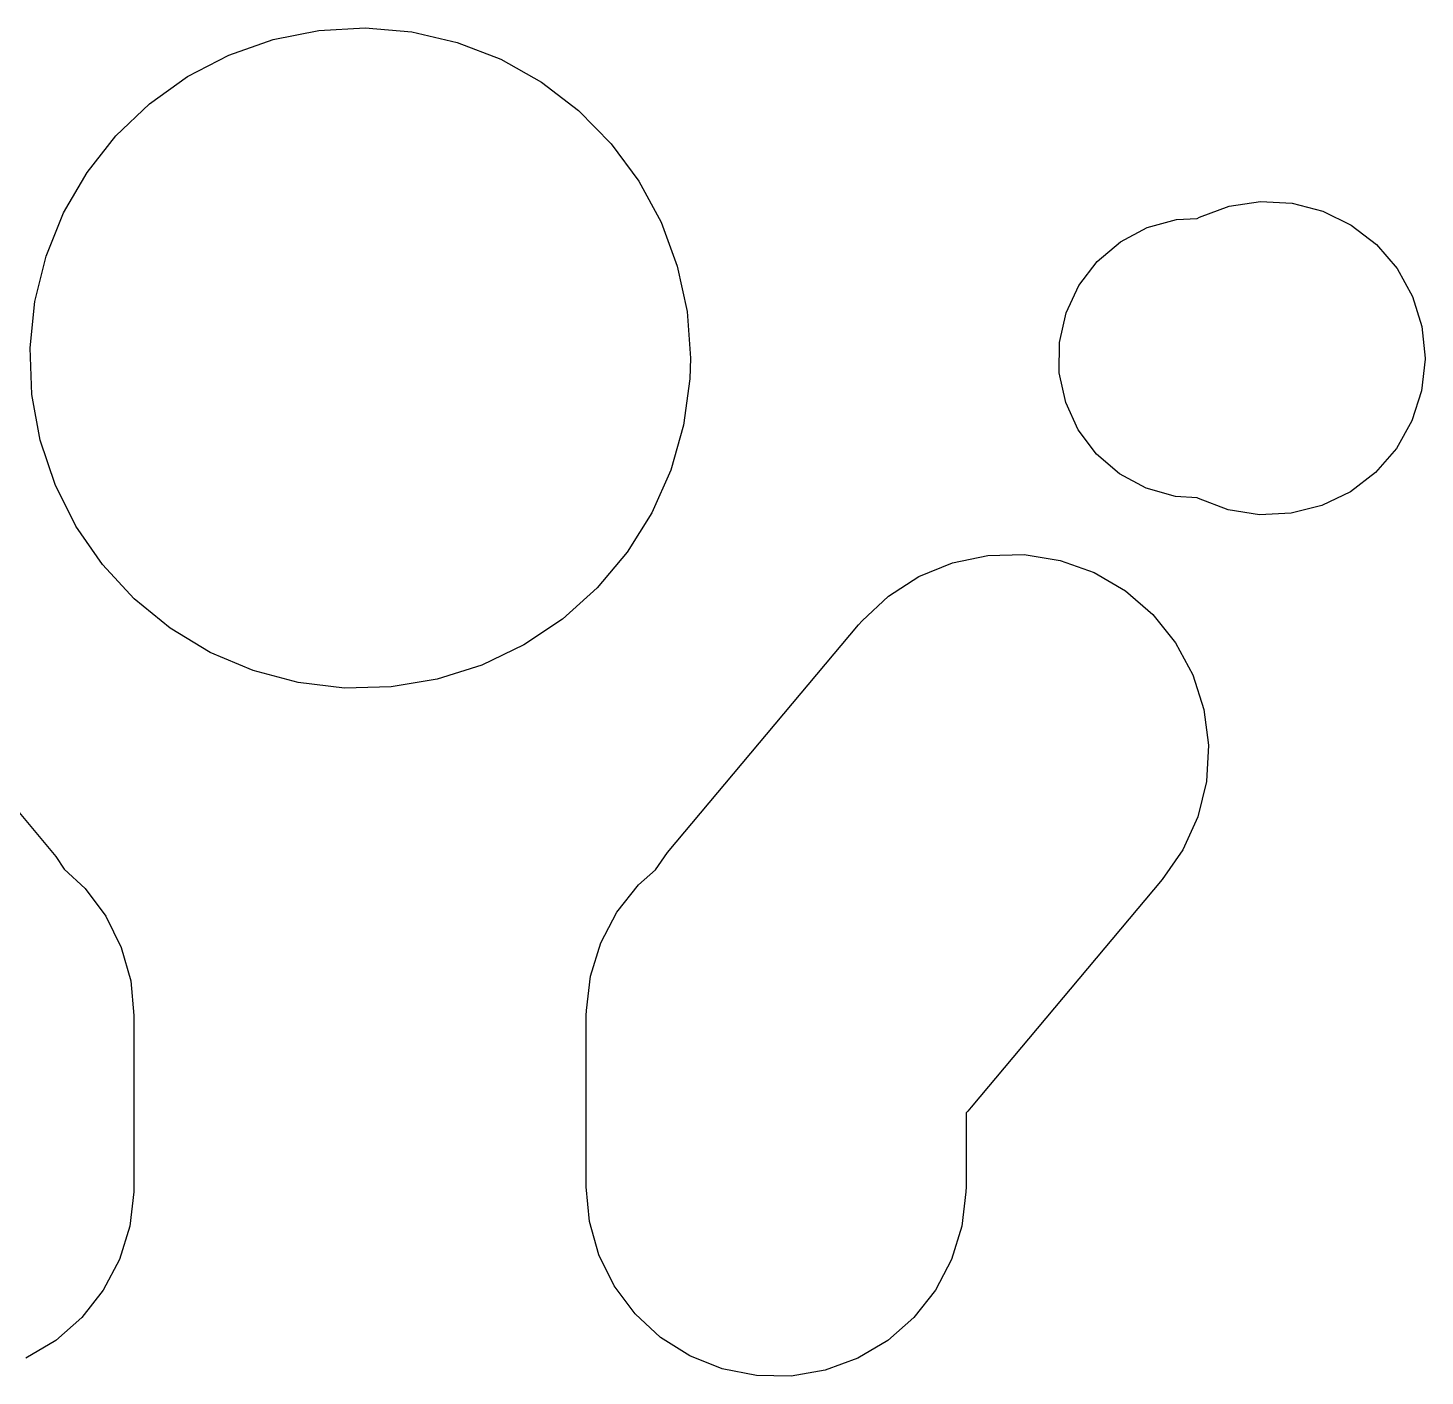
# Model space of a CAD drawing. Extents: x 0 to 132, y -20 to 105.
# Drawn here: x 71.5 to 79.97, y 7.6 to 15.76 of the extents above; entities that cross this region are included whole.
import ezdxf

# ---------------------------------------------------------------- set-up
doc = ezdxf.new("R2010")
doc.units = 0
doc.layers.add('BLACK', color=7, linetype='CONTINUOUS')

msp = doc.modelspace()

# ---------------------------------------------------------------- linework, layer by layer
at = {"layer": 'BLACK', "linetype": 'CONTINUOUS'}
for p, q in [((72.9883, 15.6916), (73.2653, 15.7467)), ((73.2653, 15.7467), (73.5474, 15.7623)), ((73.5474, 15.7623), (73.8289, 15.7379)), ((72.7217, 15.598), (72.9883, 15.6916)), ((73.8289, 15.7379), (74.1041, 15.6741)), ((74.1041, 15.6741), (74.3676, 15.5722)), ((72.471, 15.4678), (72.7217, 15.598)), ((74.3676, 15.5722), (74.614, 15.4341)), ((72.2412, 15.3035), (72.471, 15.4678)), ((74.614, 15.4341), (74.8386, 15.2627)), ((72.0367, 15.1085), (72.2412, 15.3035)), ((74.8386, 15.2627), (75.0368, 15.0614)), ((71.8618, 14.8867), (72.0367, 15.1085)), ((75.0368, 15.0614), (75.2047, 14.8342)), ((71.7199, 14.6424), (71.8618, 14.8867)), ((75.2047, 14.8342), (75.3388, 14.5855)), ((71.6139, 14.3805), (71.7199, 14.6424)), ((78.5995, 14.6164), (78.7797, 14.6827)), ((78.7797, 14.6827), (78.9696, 14.7114)), ((78.9696, 14.7114), (79.1613, 14.7013)), ((79.1613, 14.7013), (79.3471, 14.6529)), ((79.3471, 14.6529), (79.5194, 14.5681)), ((75.3388, 14.5855), (75.4366, 14.3205)), ((78.2831, 14.5528), (78.4601, 14.6016)), ((78.4601, 14.6016), (78.5864, 14.6082)), ((78.5864, 14.6082), (78.5995, 14.6164)), ((79.5194, 14.5681), (79.6711, 14.4505)), ((78.1207, 14.4672), (78.2831, 14.5528)), ((77.9805, 14.3487), (78.1207, 14.4672)), ((79.6711, 14.4505), (79.7961, 14.3047)), ((71.5458, 14.1064), (71.6139, 14.3805)), ((75.4366, 14.3205), (75.496, 14.0443)), ((77.8689, 14.2028), (77.9805, 14.3487)), ((79.7961, 14.3047), (79.8892, 14.1367)), ((77.7913, 14.0364), (77.8689, 14.2028)), ((79.8892, 14.1367), (79.9466, 13.9535)), ((71.517, 13.8253), (71.5458, 14.1064)), ((75.496, 14.0443), (75.516, 13.7625)), ((77.7513, 13.8572), (77.7913, 14.0364)), ((79.9466, 13.9535), (79.966, 13.7625)), ((71.5281, 13.543), (71.517, 13.8253)), ((77.7507, 13.6737), (77.7513, 13.8572)), ((75.516, 13.7625), (75.5121, 13.6369)), ((79.966, 13.7559), (79.9452, 13.565)), ((79.966, 13.7625), (79.966, 13.7559)), ((75.5121, 13.6369), (75.4744, 13.3569)), ((77.7895, 13.4942), (77.7507, 13.6737)), ((71.5788, 13.2651), (71.5281, 13.543)), ((79.9452, 13.565), (79.8865, 13.3822)), ((77.8659, 13.3273), (77.7895, 13.4942)), ((79.8865, 13.3822), (79.7923, 13.2149)), ((75.4744, 13.3569), (75.3978, 13.085)), ((77.9764, 13.1806), (77.8659, 13.3273)), ((71.6682, 12.9971), (71.5788, 13.2651)), ((79.7923, 13.2149), (79.6663, 13.07)), ((78.1158, 13.0612), (77.9764, 13.1806)), ((75.3978, 13.085), (75.2835, 12.8266)), ((78.2776, 12.9744), (78.1158, 13.0612)), ((79.6663, 13.07), (79.5138, 12.9534)), ((71.7945, 12.7444), (71.6682, 12.9971)), ((78.4542, 12.9244), (78.2776, 12.9744)), ((79.5138, 12.9534), (79.3409, 12.8698)), ((78.5856, 12.9166), (78.4542, 12.9244)), ((78.5936, 12.9116), (78.5856, 12.9166)), ((78.7733, 12.844), (78.5936, 12.9116)), ((79.3409, 12.8698), (79.1548, 12.8227)), ((75.2835, 12.8266), (75.134, 12.5869)), ((78.963, 12.814), (78.7733, 12.844)), ((79.1548, 12.8227), (78.963, 12.814)), ((71.9551, 12.512), (71.7945, 12.7444)), ((75.134, 12.5869), (74.9523, 12.3707)), ((77.1037, 12.5233), (77.3187, 12.568)), ((77.3187, 12.568), (77.5383, 12.5728)), ((77.5383, 12.5728), (77.755, 12.5375)), ((77.755, 12.5375), (77.9617, 12.4633)), ((72.1469, 12.3046), (71.9551, 12.512)), ((76.7158, 12.3213), (76.9005, 12.4401)), ((76.9005, 12.4401), (77.1037, 12.5233)), ((77.9617, 12.4633), (78.1514, 12.3526)), ((74.9523, 12.3707), (74.7418, 12.1822)), ((72.366, 12.1262), (72.1469, 12.3046)), ((76.5558, 12.1709), (76.7158, 12.3213)), ((78.1514, 12.3526), (78.3178, 12.2093)), ((78.3178, 12.2093), (78.4552, 12.038)), ((70.4967, 12.1471), (71.6537, 10.7682)), ((72.608, 11.9805), (72.366, 12.1262)), ((74.7418, 12.1822), (74.5069, 12.0252)), ((75.3783, 10.7682), (76.5353, 12.1471)), ((76.5353, 12.1471), (76.5558, 12.1709)), ((74.5069, 12.0252), (74.2522, 11.9029)), ((78.4552, 12.038), (78.5592, 11.8446)), ((72.8682, 11.8703), (72.608, 11.9805)), ((73.1412, 11.7979), (72.8682, 11.8703)), ((74.2522, 11.9029), (73.9829, 11.8178)), ((73.4218, 11.7647), (73.1412, 11.7979)), ((73.7042, 11.7714), (73.4218, 11.7647)), ((73.9829, 11.8178), (73.7042, 11.7714)), ((78.5592, 11.8446), (78.6261, 11.6354)), ((78.6261, 11.6354), (78.6538, 11.4176)), ((78.6538, 11.4176), (78.6414, 11.1983)), ((78.6414, 11.1983), (78.5892, 10.985)), ((78.5892, 10.985), (78.499, 10.7848)), ((71.6537, 10.7682), (71.6736, 10.7438)), ((75.306, 10.664), (75.3783, 10.7682)), ((78.499, 10.7848), (78.3738, 10.6044)), ((71.6736, 10.7438), (71.723, 10.6684)), ((71.723, 10.6684), (71.8506, 10.5505)), ((75.2018, 10.5726), (75.306, 10.664)), ((78.3738, 10.6044), (77.2168, 9.22548)), ((71.8506, 10.5505), (71.9765, 10.3819)), ((75.0715, 10.4073), (75.2018, 10.5726)), ((71.9765, 10.3819), (72.0696, 10.1931)), ((74.9735, 10.2211), (75.0715, 10.4073)), ((72.0696, 10.1931), (72.1267, 9.99057)), ((74.9111, 10.0201), (74.9735, 10.2211)), ((72.1267, 9.99057), (72.146, 9.781)), ((74.8864, 9.8111), (74.9111, 10.0201)), ((72.146, 9.781), (72.146, 8.744)), ((74.886, 9.781), (74.8864, 9.8111)), ((74.886, 8.744), (74.886, 9.781)), ((77.2168, 9.22548), (77.1963, 9.20168)), ((77.1963, 9.20168), (77.186, 9.19201)), ((77.186, 9.19201), (77.186, 8.744)), ((72.146, 8.744), (72.1456, 8.7139)), ((74.9053, 8.53443), (74.886, 8.744)), ((77.186, 8.744), (77.1856, 8.7139)), ((72.1456, 8.7139), (72.1209, 8.5049)), ((77.1856, 8.7139), (77.1609, 8.5049)), ((72.1209, 8.5049), (72.0585, 8.30391)), ((74.9624, 8.33188), (74.9053, 8.53443)), ((77.1609, 8.5049), (77.0985, 8.30391)), ((72.0585, 8.30391), (71.9605, 8.11766)), ((75.0555, 8.14313), (74.9624, 8.33188)), ((77.0985, 8.30391), (77.0005, 8.11766)), ((75.1814, 7.9745), (75.0555, 8.14313)), ((71.9605, 8.11766), (71.8302, 7.95239)), ((77.0005, 8.11766), (76.8702, 7.95239)), ((75.3359, 7.83164), (75.1814, 7.9745)), ((71.8302, 7.95239), (71.672, 7.81363)), ((76.8702, 7.95239), (76.712, 7.81363)), ((71.672, 7.81363), (71.4911, 7.70603)), ((75.5139, 7.71934), (75.3359, 7.83164)), ((76.712, 7.81363), (76.5311, 7.70603)), ((75.7094, 7.64136), (75.5139, 7.71934)), ((76.5311, 7.70603), (76.3336, 7.63318)), ((75.9158, 7.6003), (75.7094, 7.64136)), ((76.3336, 7.63318), (76.1262, 7.59754)), ((76.1262, 7.59754), (75.9158, 7.6003))]:
    msp.add_line(p, q, dxfattribs=at)

doc.saveas('drawing.dxf')
